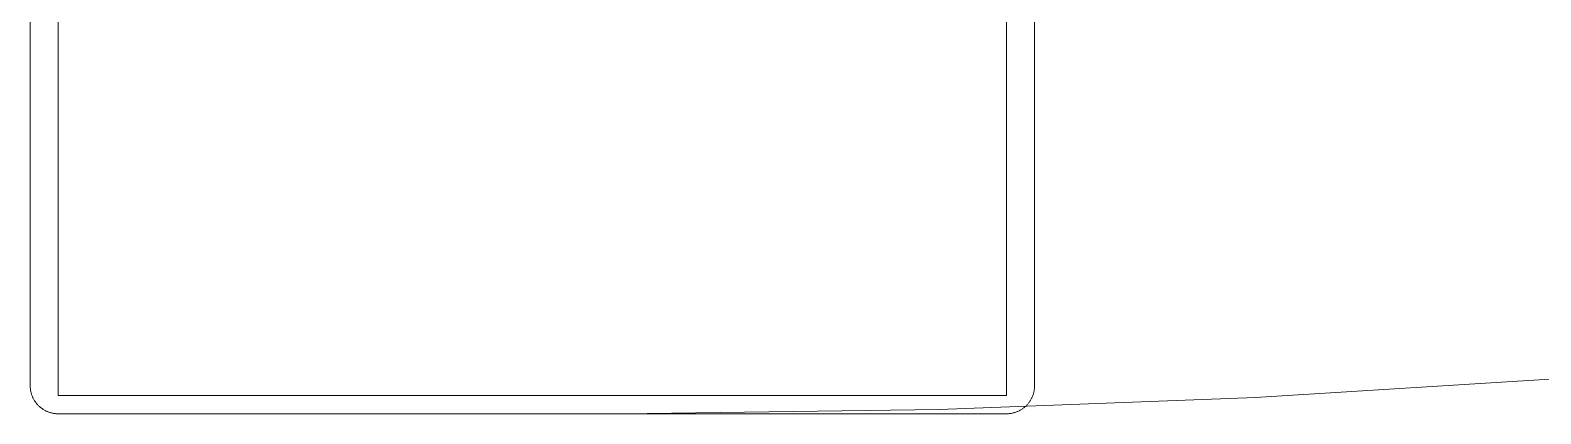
# Model space of a CAD drawing. Header units: millimetres. Extents: x -159872 to 386485, y -250577 to 158966.
# Drawn here: x 368974.7 to 369049.9, y 14502.5 to 14521.6 of the extents above; entities that cross this region are included whole.
import ezdxf

# ---------------------------------------------------------------- set-up
doc = ezdxf.new("R2010")
doc.units = ezdxf.units.MM
doc.layers.get('0').update_dxf_attribs({"lineweight": 25})
doc.layers.add('LDS-equipment-kitchen equipment', color=3, linetype='Continuous', lineweight=13)

# ---------------------------------------------------------------- blocks, each defined once
blk = doc.blocks.new('A$C73be1ed8')
for points in [[(12.712, 672.388, 0), (12.713, 672.422, 0), (12.714, 672.457, 0), (12.716, 672.491, 0), (12.719, 672.525, 0), (12.723, 672.559, 0), (12.727, 672.593, 0), (12.733, 672.627, 0), (12.739, 672.661, 0), (12.746, 672.695, 0), (12.754, 672.728, 0), (12.763, 672.761, 0), (12.772, 672.794, 0), (12.783, 672.827, 0), (12.794, 672.86, 0), (12.806, 672.892, 0), (12.819, 672.924, 0), (12.832, 672.955, 0), (12.847, 672.986, 0), (12.862, 673.017, 0), (12.877, 673.048, 0), (12.894, 673.078, 0), (12.911, 673.108, 0), (12.929, 673.137, 0), (12.948, 673.166, 0), (12.968, 673.194, 0), (12.988, 673.222, 0), (13.008, 673.249, 0), (13.03, 673.276, 0), (13.052, 673.302, 0), (13.075, 673.328, 0), (13.098, 673.353, 0), (13.122, 673.378, 0), (13.147, 673.402, 0), (13.172, 673.425, 0), (13.198, 673.448, 0), (13.224, 673.47, 0), (13.251, 673.492, 0), (13.278, 673.512, 0), (13.306, 673.532, 0), (13.334, 673.552, 0), (13.363, 673.571, 0), (13.392, 673.589, 0), (13.422, 673.606, 0), (13.452, 673.623, 0), (13.483, 673.638, 0), (13.514, 673.653, 0), (13.545, 673.668, 0), (13.576, 673.681, 0), (13.608, 673.694, 0), (13.64, 673.706, 0), (13.673, 673.717, 0), (13.706, 673.728, 0), (13.739, 673.737, 0), (13.772, 673.746, 0), (13.805, 673.754, 0), (13.839, 673.761, 0), (13.873, 673.767, 0), (13.907, 673.773, 0), (13.941, 673.777, 0), (13.975, 673.781, 0), (14.009, 673.784, 0), (14.043, 673.786, 0), (14.078, 673.787, 0), (14.112, 673.788, 0)], [(96.104, 327.897, 0), (88.526, 341.707, 0), (81.287, 355.698, 0), (74.392, 369.861, 0), (67.845, 384.188, 0), (61.65, 398.671, 0), (55.81, 413.301, 0), (50.329, 428.069, 0), (45.21, 442.967, 0), (40.456, 457.985, 0), (36.071, 473.114, 0), (32.056, 488.346, 0), (28.414, 503.672, 0), (25.148, 519.082, 0), (22.259, 534.567, 0), (19.748, 550.118, 0), (17.619, 565.726, 0), (15.87, 581.381, 0), (14.505, 597.074, 0), (13.523, 612.796, 0), (12.925, 628.537, 0), (12.712, 644.288, 0)], [(14.112, 623.788, 0), (14.078, 623.788, 0), (14.043, 623.79, 0), (14.009, 623.792, 0), (13.975, 623.795, 0), (13.941, 623.798, 0), (13.907, 623.803, 0), (13.873, 623.808, 0), (13.839, 623.815, 0), (13.805, 623.822, 0), (13.772, 623.83, 0), (13.739, 623.839, 0), (13.706, 623.848, 0), (13.673, 623.859, 0), (13.64, 623.87, 0), (13.608, 623.882, 0), (13.576, 623.894, 0), (13.545, 623.908, 0), (13.514, 623.922, 0), (13.483, 623.937, 0), (13.452, 623.953, 0), (13.422, 623.97, 0), (13.392, 623.987, 0), (13.363, 624.005, 0), (13.334, 624.024, 0), (13.306, 624.043, 0), (13.278, 624.063, 0), (13.251, 624.084, 0), (13.224, 624.106, 0), (13.198, 624.128, 0), (13.172, 624.151, 0), (13.147, 624.174, 0), (13.122, 624.198, 0), (13.098, 624.223, 0), (13.075, 624.248, 0), (13.052, 624.273, 0), (13.03, 624.3, 0), (13.008, 624.327, 0), (12.988, 624.354, 0), (12.968, 624.382, 0), (12.948, 624.41, 0), (12.929, 624.439, 0), (12.911, 624.468, 0), (12.894, 624.498, 0), (12.877, 624.528, 0), (12.862, 624.558, 0), (12.847, 624.589, 0), (12.832, 624.621, 0), (12.819, 624.652, 0), (12.806, 624.684, 0), (12.794, 624.716, 0), (12.783, 624.749, 0), (12.772, 624.781, 0), (12.763, 624.814, 0), (12.754, 624.848, 0), (12.746, 624.881, 0), (12.739, 624.915, 0), (12.733, 624.949, 0), (12.727, 624.982, 0), (12.723, 625.016, 0), (12.719, 625.051, 0), (12.716, 625.085, 0), (12.714, 625.119, 0), (12.713, 625.154, 0), (12.712, 625.188, 0)]]:
    blk.add_polyline3d(points)
at = {"transparency": 33554687}
for points in [[(14.112, 673.788, 0), (40.212, 673.788, 0)], [(12.712, 672.388, 0), (12.712, 625.188, 0)], [(13.624, 625.188, 0), (13.624, 672.388, 0)], [(13.624, 672.388, 0), (33.062, 672.388, 0)], [(672.8, 625.188, 0), (13.624, 625.188, 0)], [(14.112, 623.788, 0), (672.312, 623.788, 0)]]:
    blk.add_polyline3d(points, dxfattribs=at)
blk = doc.blocks.new('Group-338')
at = {"layer": 'LDS-equipment-kitchen equipment', "rotation": 89.99980100206012}
blk.add_blockref('A$C73be1ed8', (308974.937, 50947.338), dxfattribs=at)

msp = doc.modelspace()

# ---------------------------------------------------------------- block references
at = {"layer": 'LDS-equipment-kitchen equipment', "color": 7}
msp.add_blockref('Group-338', (60673.51323, -36457.51522), dxfattribs=at)

doc.saveas('drawing.dxf')
